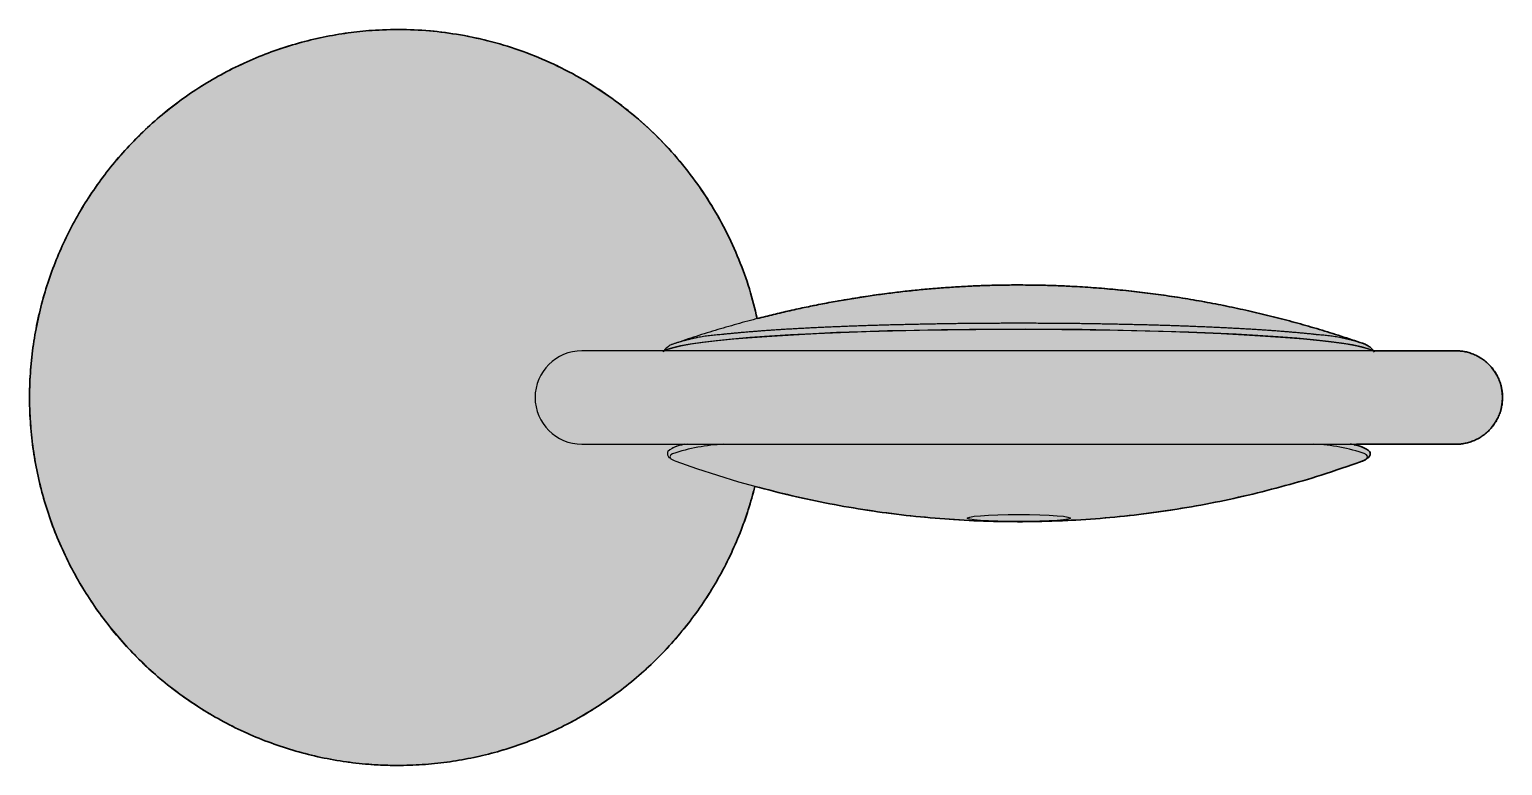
# Model space of a CAD drawing. Header units: millimetres. Extents: x 0 to 638, y -299 to 379.
# Drawn here: x 48.7 to 248.7, y -299.1 to -199.1 of the extents above; entities that cross this region are included whole.
import ezdxf

# ---------------------------------------------------------------- set-up
doc = ezdxf.new("R2010")
doc.units = ezdxf.units.MM
doc.layers.add('Blocks', color=7, linetype='Continuous')
doc.layers.add('Blocks$Fill', color=7, linetype='Continuous', true_color=0xffffff)
doc.layers.add('Blocks$Inner', color=7, linetype='Continuous', lineweight=25, true_color=0x007f00)
doc.layers.add('Blocks$Outline', color=7, linetype='Continuous', lineweight=35, true_color=0xff3f3f)

# ---------------------------------------------------------------- blocks, each defined once
blk = doc.blocks.new('Marselis Table Lamp Top')
at = {"layer": 'Blocks$Fill'}
blk.add_hatch(color=256, dxfattribs=at).paths.add_polyline_path([(98.82, 10.03), (98.6, 10.99), (98.36, 11.95), (98.09, 12.91), (97.81, 13.87), (97.51, 14.83), (97.18, 15.79), (96.83, 16.75), (96.47, 17.71), (96.08, 18.67), (95.66, 19.62), (95.23, 20.57), (94.77, 21.51), (94.3, 22.45), (93.8, 23.38), (93.28, 24.31), (92.73, 25.22), (92.17, 26.13), (91.58, 27.03), (90.98, 27.92), (90.35, 28.8), (89.7, 29.67), (89.03, 30.52), (88.34, 31.37), (87.63, 32.2), (86.91, 33.01), (86.16, 33.81), (85.39, 34.6), (84.61, 35.37), (83.81, 36.12), (82.99, 36.86), (82.16, 37.57), (81.31, 38.27), (80.44, 38.95), (79.56, 39.61), (78.67, 40.26), (77.76, 40.88), (76.85, 41.48), (75.92, 42.06), (74.97, 42.61), (74.02, 43.15), (73.06, 43.66), (72.09, 44.16), (71.11, 44.63), (70.12, 45.07), (69.13, 45.5), (68.13, 45.9), (67.13, 46.28), (66.12, 46.63), (65.11, 46.97), (64.1, 47.28), (63.08, 47.56), (62.06, 47.83), (61.04, 48.07), (60.03, 48.29), (59.01, 48.49), (57.99, 48.67), (56.98, 48.82), (55.97, 48.95), (54.96, 49.06), (53.96, 49.15), (52.96, 49.22), (51.97, 49.27), (50.98, 49.3), (50, 49.31), (48.33, 49.28), (46.65, 49.2), (44.97, 49.06), (43.27, 48.86), (41.57, 48.6), (39.87, 48.27), (38.17, 47.89), (37.33, 47.68), (36.48, 47.45), (35.64, 47.2), (34.79, 46.94), (33.95, 46.67), (33.12, 46.38), (32.29, 46.07), (31.46, 45.75), (30.64, 45.41), (29.82, 45.06), (29, 44.69), (28.2, 44.31), (27.4, 43.91), (26.6, 43.5), (25.81, 43.07), (25.03, 42.63), (24.26, 42.18), (23.5, 41.71), (22.74, 41.23), (21.99, 40.73), (21.26, 40.23), (20.53, 39.71), (19.81, 39.17), (19.1, 38.63), (18.41, 38.07), (17.72, 37.5), (17.04, 36.92), (16.38, 36.32), (15.73, 35.72), (15.09, 35.11), (14.46, 34.48), (13.84, 33.85), (13.24, 33.21), (12.65, 32.56), (12.07, 31.9), (11.51, 31.23), (10.42, 29.87), (9.39, 28.48), (8.41, 27.07), (7.48, 25.63), (6.62, 24.18), (5.81, 22.71), (5.05, 21.22), (4.35, 19.72), (3.69, 18.17), (3.08, 16.59), (2.52, 14.98), (2, 13.34), (1.55, 11.67), (1.15, 9.98), (0.97, 9.12), (0.8, 8.26), (0.65, 7.39), (0.52, 6.52), (0.4, 5.65), (0.29, 4.77), (0.21, 3.89), (0.13, 3), (0.07, 2.11), (0.03, 1.22), (0.01, 0.33), (0, -0.56), (0, -1.45), (0.02, -2.35), (0.06, -3.24), (0.11, -4.14), (0.18, -5.03), (0.27, -5.92), (0.37, -6.81), (0.49, -7.7), (0.62, -8.59), (0.77, -9.47), (0.94, -10.35), (1.12, -11.22), (1.31, -12.1), (1.52, -12.96), (1.75, -13.82), (1.99, -14.68), (2.25, -15.53), (2.52, -16.38), (2.8, -17.21), (3.1, -18.04), (3.42, -18.87), (3.74, -19.68), (4.08, -20.49), (4.44, -21.29), (5.18, -22.87), (5.98, -24.41), (6.82, -25.9), (7.7, -27.36), (8.63, -28.78), (9.6, -30.15), (10.6, -31.48), (11.65, -32.77), (12.75, -34.04), (13.9, -35.29), (15.1, -36.5), (16.35, -37.68), (17.65, -38.82), (19, -39.92), (19.69, -40.46), (20.39, -40.98), (21.1, -41.5), (21.83, -42), (22.56, -42.49), (23.31, -42.97), (24.06, -43.44), (24.82, -43.89), (25.6, -44.33), (26.38, -44.76), (27.17, -45.17), (27.97, -45.57), (28.77, -45.96), (29.58, -46.33), (30.41, -46.69), (31.23, -47.04), (32.07, -47.36), (32.91, -47.68), (33.75, -47.98), (34.6, -48.26), (35.45, -48.53), (36.31, -48.78), (37.18, -49.02), (38.04, -49.24), (38.91, -49.45), (39.78, -49.64), (40.66, -49.81), (41.53, -49.97), (42.41, -50.11), (43.29, -50.24), (44.16, -50.35), (45.04, -50.44), (45.92, -50.52), (46.8, -50.59), (47.67, -50.64), (48.55, -50.67), (50.29, -50.69), (52.02, -50.65), (53.74, -50.55), (55.43, -50.39), (57.11, -50.18), (58.77, -49.91), (60.4, -49.59), (62.03, -49.22), (63.65, -48.79), (65.27, -48.3), (66.88, -47.75), (68.49, -47.14), (70.09, -46.47), (71.67, -45.75), (72.46, -45.36), (73.24, -44.96), (74.01, -44.54), (74.78, -44.11), (75.54, -43.67), (76.3, -43.21), (77.05, -42.74), (77.79, -42.25), (78.53, -41.75), (79.26, -41.23), (79.97, -40.71), (80.68, -40.16), (81.38, -39.61), (82.08, -39.04), (82.76, -38.46), (83.43, -37.87), (84.09, -37.26), (84.74, -36.65), (85.38, -36.02), (86.01, -35.38), (86.62, -34.73), (87.23, -34.07), (87.82, -33.39), (88.4, -32.71), (88.96, -32.02), (89.51, -31.32), (90.05, -30.61), (90.58, -29.89), (91.09, -29.17), (91.59, -28.44), (92.07, -27.7), (92.55, -26.95), (93, -26.19), (93.44, -25.43), (93.87, -24.67), (94.28, -23.9), (95.06, -22.34), (95.79, -20.77), (96.45, -19.18), (97.05, -17.59), (97.6, -15.98), (98.09, -14.38), (98.51, -12.77), (101.03, -13.43), (103.56, -14.04), (106.11, -14.61), (108.67, -15.12), (111.25, -15.59), (113.84, -16.01), (116.44, -16.38), (119.05, -16.7), (121.67, -16.97), (124.3, -17.19), (126.93, -17.36), (129.57, -17.48), (132.21, -17.55), (134.85, -17.56), (137.49, -17.53), (140.13, -17.44), (142.77, -17.3), (145.4, -17.12), (148.02, -16.88), (150.64, -16.59), (153.25, -16.25), (155.85, -15.86), (158.43, -15.42), (161, -14.93), (163.56, -14.39), (166.1, -13.81), (168.63, -13.18), (171.13, -12.5), (173.62, -11.78), (176.08, -11.01), (178.53, -10.2), (180.95, -9.35), (180.99, -9.33), (181.04, -9.32), (181.08, -9.3), (181.13, -9.28), (181.17, -9.26), (181.21, -9.24), (181.26, -9.22), (181.3, -9.2), (181.34, -9.18), (181.38, -9.15), (181.42, -9.13), (181.46, -9.1), (181.5, -9.08), (181.54, -9.05), (181.58, -9.02), (181.62, -8.99), (181.8, -8.86), (181.83, -8.83), (181.85, -8.81), (181.86, -8.8), (181.87, -8.79), (181.89, -8.78), (181.9, -8.77), (181.91, -8.76), (181.91, -8.75), (181.92, -8.74), (181.93, -8.73), (181.94, -8.72), (181.94, -8.71), (181.95, -8.7), (181.96, -8.69), (181.97, -8.68), (181.97, -8.67), (181.98, -8.66), (181.98, -8.65), (181.99, -8.63), (182, -8.62), (182, -8.61), (182.01, -8.6), (182.01, -8.59), (182.02, -8.58), (182.02, -8.56), (182.03, -8.55), (182.03, -8.54), (182.04, -8.53), (182.04, -8.51), (182.05, -8.5), (182.05, -8.49), (182.05, -8.48), (182.06, -8.46), (182.06, -8.45), (182.06, -8.44), (182.06, -8.42), (182.07, -8.41), (182.07, -8.4), (182.07, -8.38), (182.07, -8.37), (182.07, -8.36), (182.07, -8.35), (182.07, -8.34), (182.07, -8.33), (182.07, -8.32), (182.07, -8.3), (182.07, -8.29), (182.07, -8.28), (182.06, -8.27), (182.06, -8.25), (182.06, -8.23), (182.05, -8.21), (182.05, -8.19), (182.04, -8.17), (182.04, -8.15), (182.02, -8.1), (182, -8.02), (181.89, -7.94), (181.78, -7.86), (181.67, -7.79), (181.55, -7.71), (181.43, -7.65), (181.32, -7.58), (181.19, -7.52), (181.07, -7.46), (180.94, -7.41), (180.82, -7.35), (180.69, -7.31), (180.56, -7.26), (180.43, -7.22), (180.3, -7.19), (180.16, -7.15), (180.03, -7.13), (180.26, -7.04), (193.7, -7.04), (193.84, -7.04), (193.98, -7.03), (194.12, -7.03), (194.27, -7.01), (194.41, -7), (194.56, -6.98), (194.7, -6.96), (194.85, -6.93), (195, -6.9), (195.15, -6.87), (195.29, -6.84), (195.44, -6.79), (195.59, -6.75), (195.74, -6.7), (195.89, -6.65), (196.03, -6.59), (196.18, -6.53), (196.32, -6.47), (196.47, -6.4), (196.61, -6.33), (196.75, -6.25), (196.89, -6.18), (197.03, -6.09), (197.17, -6), (197.31, -5.91), (197.44, -5.82), (197.57, -5.72), (197.7, -5.62), (197.82, -5.51), (197.95, -5.41), (198.07, -5.29), (198.19, -5.18), (198.3, -5.06), (198.41, -4.94), (198.52, -4.82), (198.63, -4.69), (198.73, -4.56), (198.82, -4.43), (198.92, -4.3), (199.01, -4.16), (199.1, -4.03), (199.18, -3.89), (199.26, -3.75), (199.34, -3.61), (199.41, -3.46), (199.48, -3.32), (199.54, -3.17), (199.6, -3.03), (199.66, -2.88), (199.71, -2.73), (199.76, -2.59), (199.8, -2.44), (199.84, -2.29), (199.88, -2.14), (199.91, -1.99), (199.94, -1.85), (199.96, -1.7), (199.99, -1.55), (200, -1.41), (200.02, -1.26), (200.03, -1.12), (200.04, -0.97), (200.04, -0.83), (200.05, -0.69), (200.04, -0.55), (200.04, -0.41), (200.03, -0.26), (200.02, -0.12), (200, 0.03), (199.99, 0.17), (199.96, 0.32), (199.94, 0.47), (199.91, 0.61), (199.88, 0.76), (199.84, 0.91), (199.8, 1.06), (199.76, 1.21), (199.71, 1.35), (199.66, 1.5), (199.6, 1.65), (199.54, 1.79), (199.48, 1.94), (199.41, 2.08), (199.34, 2.23), (199.26, 2.37), (199.18, 2.51), (199.1, 2.65), (199.01, 2.79), (198.92, 2.92), (198.82, 3.05), (198.73, 3.18), (198.63, 3.31), (198.52, 3.44), (198.41, 3.56), (198.3, 3.68), (198.19, 3.8), (198.07, 3.92), (197.95, 4.03), (197.82, 4.14), (197.7, 4.24), (197.57, 4.34), (197.44, 4.44), (197.31, 4.53), (197.17, 4.63), (197.03, 4.71), (196.89, 4.8), (196.75, 4.88), (196.61, 4.95), (196.47, 5.02), (196.32, 5.09), (196.18, 5.15), (196.03, 5.21), (195.89, 5.27), (195.74, 5.32), (195.59, 5.37), (195.44, 5.42), (195.29, 5.46), (195.15, 5.49), (195, 5.53), (194.85, 5.55), (194.7, 5.58), (194.56, 5.6), (194.41, 5.62), (194.27, 5.63), (194.12, 5.65), (193.98, 5.65), (193.84, 5.66), (193.7, 5.66), (182.54, 5.66), (182.52, 5.69), (182.49, 5.73), (182.47, 5.76), (182.45, 5.79), (182.43, 5.81), (182.4, 5.84), (182.38, 5.87), (182.36, 5.89), (182.33, 5.92), (182.31, 5.94), (182.29, 5.96), (182.26, 5.98), (182.22, 6.03), (182.12, 6.1), (182.01, 6.18), (181.91, 6.26), (181.85, 6.3), (181.8, 6.33), (181.75, 6.36), (181.7, 6.39), (181.66, 6.42), (181.62, 6.44), (181.54, 6.48), (181.38, 6.55), (178.52, 7.51), (175.63, 8.42), (172.73, 9.26), (169.82, 10.05), (166.89, 10.77), (163.95, 11.44), (161, 12.04), (158.04, 12.58), (155.08, 13.05), (152.11, 13.46), (149.14, 13.81), (146.18, 14.1), (143.21, 14.32), (140.25, 14.48), (137.29, 14.57), (134.35, 14.6), (129.92, 14.53), (125.47, 14.32), (121.02, 13.96), (116.56, 13.46), (112.1, 12.81), (107.66, 12.02), (103.23, 11.1)], flags=0)
at = {"layer": 'Blocks$Inner'}
for p, q in [((193.7, 5.66), (75, 5.66)), ((75, -7.04), (193.7, -7.04)), ((179.91, -7.17), (180.26, -7.04))]:
    blk.add_line(p, q, dxfattribs=at)
for points in [[(86.25, 5.66), (86.58, 5.82), (87.36, 6.08), (88.44, 6.34), (89.83, 6.58), (91.5, 6.82), (93.44, 7.05), (95.66, 7.27), (98.12, 7.47), (100.82, 7.66), (103.74, 7.84), (106.86, 8), (110.15, 8.14), (113.6, 8.26), (117.19, 8.37), (120.88, 8.45), (124.67, 8.51), (128.51, 8.56), (132.4, 8.58), (136.29, 8.58), (140.18, 8.56), (144.02, 8.51), (147.81, 8.45), (151.51, 8.37), (155.09, 8.26), (158.54, 8.14), (161.84, 8), (164.95, 7.84), (167.87, 7.66), (170.57, 7.47), (173.03, 7.27), (175.25, 7.05), (177.19, 6.82), (178.87, 6.58), (180.25, 6.34), (181.33, 6.08), (182.11, 5.82), (182.44, 5.66), (182.39, 5.69), (181.78, 5.94), (180.87, 6.2), (179.67, 6.45), (178.18, 6.69), (176.41, 6.92), (174.38, 7.14), (172.09, 7.35), (169.57, 7.55), (166.82, 7.73), (163.87, 7.9), (160.73, 8.05), (157.42, 8.18), (153.97, 8.3), (150.39, 8.39), (146.72, 8.47), (142.96, 8.53), (139.15, 8.56), (135.31, 8.58), (131.46, 8.57), (127.63, 8.55), (123.85, 8.5), (120.13, 8.43), (116.5, 8.35), (112.98, 8.24), (109.6, 8.12), (106.37, 7.98), (103.32, 7.82), (100.47, 7.64), (97.83, 7.45), (95.42, 7.25), (93.26, 7.03), (91.36, 6.8), (89.73, 6.57), (88.38, 6.32), (87.32, 6.07), (86.56, 5.82)], [(134.35, -17.55), (132.89, -17.54), (131.5, -17.51), (130.23, -17.46), (129.14, -17.39), (128.28, -17.31), (127.69, -17.22), (127.38, -17.12), (127.38, -17.02), (127.69, -16.93), (128.28, -16.83), (129.14, -16.75), (130.23, -16.69), (131.5, -16.64), (132.89, -16.61), (134.35, -16.6), (135.8, -16.61), (137.19, -16.64), (138.46, -16.69), (139.55, -16.75), (140.41, -16.83), (141, -16.93), (141.31, -17.02), (141.31, -17.12), (141, -17.22), (140.41, -17.31), (139.55, -17.39), (138.46, -17.46), (137.19, -17.51), (135.8, -17.54)]]:
    blk.add_lwpolyline(points, close=True, dxfattribs=at)
for points in [[(87.33, -8.35), (87.1, -8.5), (86.94, -8.76), (87.1, -9.02), (87.11, -9.03), (87.56, -9.27), (87.75, -9.35)], [(181.62, -8.99), (181.75, -8.76), (181.59, -8.5), (181.4, -8.37)]]:
    blk.add_lwpolyline(points, dxfattribs=at)
for centre, radius, start, end in [((75, -0.69), 6.35, 90, 180), ((193.7, -0.69), 6.35, 360, 90), ((75, -0.69), 6.35, 180, 270), ((193.7, -0.69), 6.35, 270, 360), ((89.5, -11.61), 4.57, 92.077, 128.264), ((95.39, -32.04), 25.02, 92.5747, 108.7854), ((173.39, -31.45), 24.44, 70.8436, 87.5564), ((134.35, 118.64), 136.2, 249.9925, 290.0075), ((180.36, -7.41), 2.03, 286.82, 308.4877)]:
    blk.add_arc(centre, radius, start, end, dxfattribs=at)
blk.add_rational_spline([(50, 49.31), (18.75, 49.31), (5.05, 21.22), (-8.64, -6.86), (10.6, -31.48), (29.84, -56.1), (60.4, -49.59), (90.97, -43.09), (98.51, -12.77)], [1, 0.848023373531, 1, 0.848023373531, 1, 0.848023373531, 1, 0.848023373531, 1], degree=2, knots=[67.675116, 67.675116, 67.675116, 123.530317, 123.530317, 179.385518, 179.385518, 235.24072, 235.24072, 291.095921, 291.095921, 291.095921], dxfattribs=at)
for points, weights in [([(98.82, 10.03), (90.16, 49.31), (50, 49.31)], [1, 0.779611460747, 1]), ([(134.35, 14.6), (110.47, 14.6), (87.26, 6.52)], [1, 0.986170449198, 1]), ([(181.38, 6.55), (158.22, 14.6), (134.35, 14.6)], [1, 0.986170449198, 1]), ([(93.96, 7.85), (90.63, 7.67), (87.26, 6.52)], [1, 0.991283667364, 1]), ([(181.38, 6.55), (178.17, 7.63), (174.99, 7.82)], [1, 0.991832272592, 1]), ([(182, -8.02), (180.84, -7.12), (179.36, -7.04)], [1, 0.956540492649, 1])]:
    blk.add_rational_spline(points, weights, degree=2, dxfattribs=at)
for points in [[(96.51, 8.11), (94.35, 7.9)], [(98.92, 8.31), (96.51, 8.11)], [(101.56, 8.5), (98.92, 8.31)], [(104.41, 8.67), (101.56, 8.5)], [(107.46, 8.82), (104.41, 8.67)], [(110.68, 8.96), (107.46, 8.82)], [(114.06, 9.08), (110.68, 8.96)], [(117.56, 9.18), (114.06, 9.08)], [(121.18, 9.26), (117.56, 9.18)], [(124.88, 9.33), (121.18, 9.26)], [(128.64, 9.37), (124.88, 9.33)], [(132.44, 9.39), (128.64, 9.37)], [(136.25, 9.39), (132.44, 9.39)], [(140.05, 9.37), (136.25, 9.39)], [(143.81, 9.33), (140.05, 9.37)], [(147.51, 9.26), (143.81, 9.33)], [(151.13, 9.18), (147.51, 9.26)], [(154.63, 9.08), (151.13, 9.18)], [(158.01, 8.96), (154.63, 9.08)], [(161.23, 8.82), (158.01, 8.96)], [(164.28, 8.67), (161.23, 8.82)], [(167.13, 8.5), (164.28, 8.67)], [(169.77, 8.31), (167.13, 8.5)], [(172.18, 8.11), (169.77, 8.31)], [(174.35, 7.9), (172.18, 8.11)], [(94.35, 7.9), (93.96, 7.85)], [(174.99, 7.82), (174.35, 7.9)]]:
    blk.add_open_spline(points, degree=1, dxfattribs=at)
for points, knots in [([(87.26, 6.52), (87.22, 6.51), (86.99, 6.42), (86.65, 6.17), (86.25, 5.84), (86.09, 5.55), (86.04, 5.47)], [95.622522, 95.622522, 95.622522, 95.622522, 95.729343, 96.196799, 96.502335, 96.622522, 96.622522, 96.622522, 96.622522]), ([(182.64, 5.48), (182.59, 5.57), (182.43, 5.85), (182.09, 6.13), (181.73, 6.39), (181.49, 6.5), (181.38, 6.55)], [0, 0, 0, 0, 0.121623, 0.402209, 0.736615, 1, 1, 1, 1]), ([(88.99, -7.04), (88.78, -7.09), (88.15, -7.24), (87.64, -7.39), (87.27, -7.59), (87.24, -7.6)], [0, 0, 0, 0, 0.312363, 0.934846, 1, 1, 1, 1]), ([(86.7, -8.03), (86.66, -8.08), (86.62, -8.16), (86.62, -8.26), (86.62, -8.29)], [0, 0, 0, 0, 0.718438, 1, 1, 1, 1]), ([(86.62, -8.29), (86.64, -8.42), (86.7, -8.71), (86.87, -8.88), (86.97, -8.95), (86.97, -8.95)], [1, 1, 1, 1, 1.475076, 1.990422, 2, 2, 2, 2]), ([(181.62, -8.99), (181.83, -8.83), (181.96, -8.72), (182.12, -8.38), (182.03, -8.13), (182, -8.02)], [0, 0, 0, 0, 0.239374, 0.656373, 1, 1, 1, 1])]:
    blk.add_open_spline(points, degree=3, knots=knots, dxfattribs=at)
at = {"layer": 'Blocks$Outline'}
blk.add_lwpolyline([(180.03, -7.13), (180.26, -7.04)], dxfattribs=at)
for points, weights, knots in [([(98.82, 10.03), (90.16, 49.31), (50, 49.31), (18.75, 49.31), (5.05, 21.22), (-8.64, -6.86), (10.6, -31.48), (29.84, -56.1), (60.4, -49.59), (90.97, -43.09), (98.51, -12.77)], [1, 0.779611460747, 1, 0.848023373531, 1, 0.848023373531, 1, 0.848023373531, 1, 0.848023373531, 1], [0, 0, 0, 67.675116, 67.675116, 123.530317, 123.530317, 179.385518, 179.385518, 235.24072, 235.24072, 291.095921, 291.095921, 291.095921]), ([(181.38, 6.55), (158.22, 14.6), (134.35, 14.6), (116.49, 14.6), (98.82, 10.03)], [1, 0.986170449198, 1, 0.989620037503, 0.994821726642], [0, 0, 0, 47.311261, 47.311261, 82.821389, 82.821389, 82.821389]), ([(193.7, -7.04), (200.05, -7.04), (200.05, -0.69), (200.05, 5.66), (193.7, 5.66), (188.12, 5.66), (182.54, 5.66)], [1, 0.707106781187, 1, 0.707106781187, 1, 1, 1], [257.349109, 257.349109, 257.349109, 267.323665, 267.323665, 277.298222, 277.298222, 288.4563, 288.4563, 288.4563]), ([(98.51, -12.77), (140.27, -24.15), (180.95, -9.35), (181.32, -9.23), (181.62, -8.99)], [0.987210760592, 0.946918543494, 1, 0.98217638416, 1], [24.539075, 24.539075, 24.539075, 108.201568, 108.201568, 108.967688, 108.967688, 108.967688])]:
    blk.add_rational_spline(points, weights, degree=2, knots=knots, dxfattribs=at)
for points, degree, knots in [([(182.54, 5.66), (182.52, 5.68), (182.39, 5.88), (182.09, 6.13), (181.73, 6.39), (181.49, 6.5), (181.38, 6.55)], 3, [0.0870832, 0.0870832, 0.0870832, 0.0870832, 0.1216231, 0.4022086, 0.7366153, 1, 1, 1, 1]), ([(180.26, -7.04), (180.26, -7.04), (186.98, -7.04), (193.7, -7.04)], 2, [521.214416, 521.214416, 521.214416, 521.214416, 534.647331, 534.647331, 534.647331]), ([(181.62, -8.99), (181.83, -8.83), (181.96, -8.72), (182.12, -8.38), (182.03, -8.13), (182, -8.02)], 3, [0, 0, 0, 0, 0.239374, 0.656373, 1, 1, 1, 1])]:
    blk.add_open_spline(points, degree=degree, knots=knots, dxfattribs=at)
blk.add_rational_spline([(182, -8.02), (181.12, -7.34), (180.03, -7.13)], [1, 0.966849372507, 0.98427290796], degree=2, dxfattribs=at)

msp = doc.modelspace()

# ---------------------------------------------------------------- block references
at = {"layer": 'Blocks'}
msp.add_blockref('Marselis Table Lamp Top', (48.68, -248.4), dxfattribs=at)

doc.saveas('drawing.dxf')
